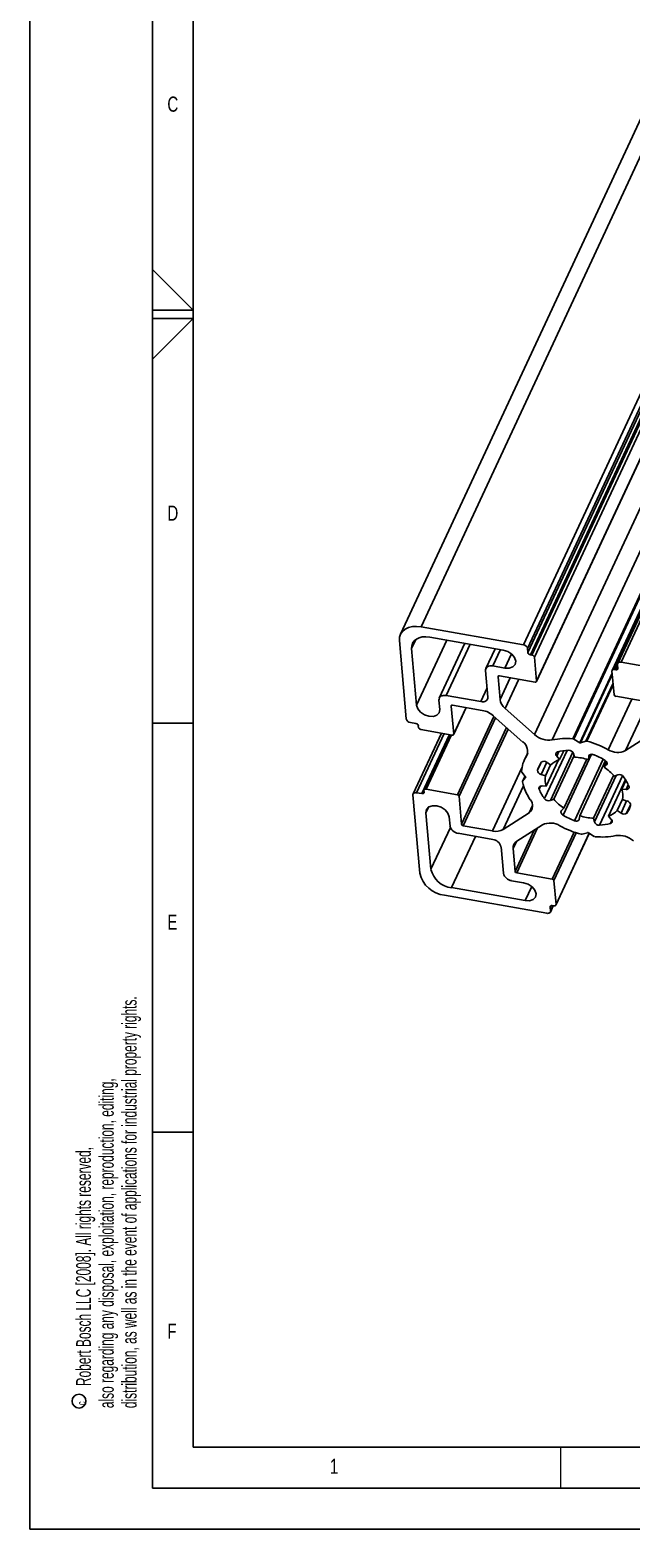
# Model space of a CAD drawing. Header units: millimetres. Extents: x 0 to 420, y 0 to 297.
# Drawn here: x 0 to 73.6, y 0 to 183.3 of the extents above; entities that cross this region are included whole.
import ezdxf

# ---------------------------------------------------------------- set-up
doc = ezdxf.new("R2010")
doc.units = ezdxf.units.MM
doc.layers.add('FORMAT', color=7, linetype='Continuous')
doc.layers.add('SLD-0', color=7, linetype='Continuous')
doc.styles.add('SLDTEXTSTYLE0', font='TXT', dxfattribs={"width": 0.75})
doc.styles.add('SLDTEXTSTYLE1', font='TXT', dxfattribs={"width": 0.605})

# ---------------------------------------------------------------- blocks, each defined once
blk = doc.blocks.new('SW_NOTE_0')
at = {"layer": 'SLD-0', "color": 0}
blk.add_circle((-1.07, 0.48), 0.846, dxfattribs=at)
at = {"layer": 'SLD-0', "color": 0, "insert": (-1.29, 0), "char_height": 1, "attachment_point": 1, "rotation": 90, "style": 'SLDTEXTSTYLE1'}
blk.add_mtext('c', dxfattribs=at)

msp = doc.modelspace()

# ---------------------------------------------------------------- linework, layer by layer
at = {"color": 7, "linetype": 'Continuous', "lineweight": 25}
for p, q in [((117.44, 263.96), (45.36, 109.38)), ((47.88, 110.3), (119.96, 264.88)), ((60.41, 108.09), (132.49, 262.68)), ((60.91, 107.64), (132.99, 262.23)), ((60.96, 107.14), (133.04, 261.73)), ((61.26, 106.87), (133.34, 261.46)), ((61.45, 106.84), (133.53, 261.43)), ((61.76, 106.57), (133.83, 261.16)), ((144.02, 260.41), (71.94, 105.83)), ((72.36, 105.98), (144.44, 260.57)), ((143.34, 259.56), (71.26, 104.97)), ((71.51, 105.07), (143.59, 259.66)), ((62, 103.6), (134.08, 258.19)), ((62.01, 103.65), (134.09, 258.24)), ((61.78, 97.12), (133.86, 251.71)), ((63.93, 96.48), (136.01, 251.07)), ((66.44, 96.61), (138.52, 251.2)), ((66.56, 96.57), (138.64, 251.16)), ((47.88, 110.3), (60.41, 108.09)), ((46.07, 99.04), (45.23, 108.61)), ((46.72, 107.63), (47.24, 108.76)), ((47.32, 100.7), (51.03, 108.66)), ((48.93, 109.03), (57.94, 107.45)), ((53.23, 108.28), (50.11, 101.59)), ((50.95, 101.89), (53.88, 108.16)), ((47.32, 100.7), (46.72, 107.63)), ((56.94, 107.62), (55.82, 105.21)), ((56.66, 105.52), (57.59, 107.51)), ((58.13, 105.26), (58.94, 106.98)), ((60.91, 107.64), (60.96, 107.14)), ((61.26, 106.87), (61.45, 106.84)), ((61.76, 106.57), (62.01, 103.65)), ((55.78, 104.95), (56.06, 101.71)), ((58.13, 105.26), (56.66, 105.52)), ((67.3, 96.13), (71.27, 104.65)), ((67.34, 96.12), (71.27, 104.55)), ((67.38, 96.12), (71.28, 104.47)), ((71.5, 101.98), (71.24, 104.9)), ((71.51, 105.07), (71.7, 105.03)), ((71.7, 105.03), (71.93, 105.54)), ((71.96, 105.2), (71.92, 105.7)), ((72.36, 105.98), (84.89, 103.77)), ((55.18, 101.15), (55.96, 102.83)), ((57.3, 104.2), (57.34, 104.29)), ((57.3, 104.2), (57.54, 101.42)), ((61.83, 103.54), (57.47, 104.31)), ((57.54, 101.42), (58.78, 104.08)), ((58.17, 100.32), (59.84, 103.89)), ((68.06, 96.31), (71.37, 103.41)), ((68.18, 96.31), (71.39, 103.2)), ((50.07, 101.33), (50.17, 100.2)), ((55.18, 101.15), (50.95, 101.89)), ((70.79, 95.27), (73.67, 101.45)), ((76.06, 101.03), (71.7, 101.8)), ((72.9, 95.16), (75.67, 101.1)), ((51.57, 100.6), (51.61, 100.69)), ((51.57, 100.6), (51.87, 97.17)), ((55.34, 100.08), (51.74, 100.72)), ((51.86, 97.12), (53.4, 100.42)), ((51.87, 97.17), (53.38, 100.43)), ((52.33, 89.77), (56.8, 99.35)), ((52.53, 89.59), (57, 99.17)), ((60.34, 96.21), (56.72, 99.42)), ((58.17, 100.32), (61.78, 97.12)), ((47.24, 98.47), (46.57, 98.59)), ((50.36, 97.29), (46.9, 89.87)), ((47.32, 90.02), (50.69, 97.24)), ((47.56, 98), (47.54, 98.2)), ((51.69, 97.06), (47.86, 97.73)), ((52.83, 86.16), (58.34, 97.98)), ((53.03, 85.98), (58.55, 97.8)), ((72.9, 95.16), (76.05, 97.16)), ((47.99, 89.9), (51.35, 97.12)), ((51.4, 97.11), (48.25, 90.35)), ((48.5, 90.44), (51.59, 97.08)), ((66.56, 96.57), (67.3, 96.13)), ((67.38, 96.12), (68.06, 96.31)), ((60.93, 94.91), (60.53, 94.04)), ((60.78, 94.5), (60.9, 94.75)), ((62.13, 92.77), (62.53, 93.63)), ((62.56, 92.25), (63.25, 93.74)), ((62.99, 89.29), (65.74, 95.19)), ((63.2, 90.82), (64.71, 94.04)), ((63.29, 93.72), (63.75, 93.4)), ((63.7, 89.06), (66.45, 94.96)), ((64.12, 89.22), (66.6, 94.56)), ((64.49, 94.49), (64.74, 95.05)), ((64.83, 94.09), (64.49, 94.49)), ((64.83, 94.09), (65.33, 95.15)), ((65.26, 87.27), (68.73, 94.71)), ((65.35, 88.12), (68.15, 94.12)), ((66.54, 94.79), (66.66, 94.36)), ((66.67, 86.59), (70.17, 94.1)), ((67.29, 87.19), (70.44, 93.94)), ((68.35, 94.06), (68.64, 94.7)), ((68.35, 94.06), (68.41, 94.46)), ((68.41, 94.46), (68.48, 94.61)), ((70.29, 93.13), (70.59, 93.78)), ((70.57, 93.42), (70.65, 93.58)), ((56.63, 85.34), (60.22, 93.04)), ((60.6, 91.98), (60.21, 92.51)), ((60.58, 92), (60.29, 91.39)), ((60.3, 91.41), (60.58, 92)), ((60.3, 91.41), (60.61, 91.82)), ((60.61, 91.82), (60.66, 91.92)), ((63.09, 92.08), (62.56, 92.25)), ((63.09, 92.08), (63.72, 93.42)), ((68.98, 86.89), (71.43, 92.14)), ((69.11, 86.46), (71.74, 92.11)), ((69.73, 86.05), (72.54, 92.08)), ((70.57, 93.42), (70.29, 93.13)), ((71.53, 92.03), (71.95, 92.19)), ((47.32, 90.02), (47.99, 89.9)), ((48.25, 90.07), (48.23, 90.27)), ((48.5, 90.44), (52.33, 89.77)), ((57.94, 85.53), (60.42, 90.85)), ((62.33, 90.45), (62.5, 90.82)), ((62.68, 90.84), (63.2, 90.82)), ((70.81, 87.16), (72.89, 91.62)), ((72.44, 90.43), (72.95, 91.52)), ((72.96, 90.41), (72.44, 90.43)), ((72.96, 90.41), (73.23, 90.99)), ((47.72, 80.17), (46.88, 89.74)), ((48.47, 87.57), (48.79, 88.25)), ((52.53, 89.59), (52.83, 86.16)), ((61.1, 87.54), (61.52, 88.44)), ((64.12, 89.22), (63.7, 89.06)), ((65.07, 87.83), (65.35, 88.12)), ((71.89, 87.85), (72.56, 89.29)), ((72.35, 87.53), (73.04, 89.01)), ((72.55, 89.17), (73.08, 89)), ((73.04, 87.52), (73.52, 88.55)), ((49.08, 80.65), (48.47, 87.57)), ((51.32, 87.07), (51.42, 85.94)), ((57.94, 85.53), (61.1, 87.54)), ((67.29, 87.19), (67.24, 86.79)), ((69.11, 86.46), (68.98, 86.89)), ((70.81, 87.16), (71.16, 86.76)), ((71.06, 86.25), (71.24, 86.63)), ((72.35, 87.53), (71.89, 87.85)), ((49.08, 80.65), (51.46, 85.76)), ((51.61, 78.41), (54.53, 84.68)), ((52.43, 85.05), (56.65, 84.3)), ((53.03, 85.98), (56.63, 85.34)), ((59.38, 80.4), (61.73, 85.45)), ((59.58, 80.22), (62.14, 85.71)), ((62.74, 86.09), (59.59, 84.09)), ((63.94, 79.45), (66.62, 85.2)), ((64.14, 79.27), (66.87, 85.12)), ((64.39, 76.27), (68.47, 85.04)), ((64.4, 76.35), (68.46, 85.05)), ((68.26, 85.13), (67.58, 84.94)), ((69.08, 84.68), (68.35, 85.12)), ((57.66, 83.41), (57.95, 80.16)), ((59.14, 83.18), (59.55, 84.06)), ((59.14, 83.18), (59.38, 80.4)), ((58.96, 79.26), (60.43, 79)), ((59.58, 80.22), (63.94, 79.45)), ((64.14, 79.27), (64.4, 76.35)), ((63.28, 75.27), (50.75, 77.48)), ((60.62, 76.82), (51.61, 78.41)), ((60.62, 76.82), (61.42, 78.54)), ((63.68, 76.05), (63.74, 76.18)), ((63.68, 76.05), (63.72, 75.55)), ((63.7, 75.42), (64.06, 76.2)), ((63.72, 75.55), (64.02, 76.2)), ((64.13, 76.18), (63.94, 76.22))]:
    msp.add_line(p, q, dxfattribs=at)
at = {"color": 7, "linetype": 'Continuous', "lineweight": 25, "flags": 128}
for points in [[(45.23, 108.61), (45.25, 109.03), (45.37, 109.41), (45.6, 109.74), (45.93, 110.01), (46.34, 110.21), (46.81, 110.32), (47.33, 110.35), (47.88, 110.3)], [(46.72, 107.63), (46.73, 107.98), (46.84, 108.3), (47.03, 108.57), (47.3, 108.8), (47.64, 108.96), (48.03, 109.06), (48.47, 109.08), (48.93, 109.03)], [(57.94, 107.45), (58.49, 107.27), (58.98, 106.95), (59.32, 106.54), (59.46, 106.1), (59.39, 105.7), (59.11, 105.4), (58.67, 105.24), (58.13, 105.26)], [(56.66, 105.52), (56.48, 105.54), (56.3, 105.53), (56.15, 105.49), (56.01, 105.42), (55.9, 105.33), (55.83, 105.22), (55.78, 105.09), (55.78, 104.95)], [(71.24, 104.9), (71.25, 104.94), (71.26, 104.98), (71.28, 105.01), (71.31, 105.04), (71.35, 105.06), (71.4, 105.07), (71.45, 105.07), (71.51, 105.07)], [(71.7, 105.03), (71.75, 105.03), (71.81, 105.03), (71.85, 105.04), (71.89, 105.06), (71.93, 105.09), (71.95, 105.12), (71.96, 105.16), (71.96, 105.2)], [(71.92, 105.7), (71.92, 105.77), (71.94, 105.83), (71.98, 105.89), (72.04, 105.93), (72.11, 105.96), (72.18, 105.98), (72.27, 105.99), (72.36, 105.98)], [(57.47, 104.31), (57.44, 104.31), (57.4, 104.31), (57.37, 104.3), (57.34, 104.29), (57.32, 104.27), (57.31, 104.25), (57.3, 104.22), (57.3, 104.2)], [(62.01, 103.65), (62.01, 103.62), (62, 103.6), (61.99, 103.58), (61.96, 103.56), (61.94, 103.55), (61.91, 103.54), (61.87, 103.54), (61.83, 103.54)], [(50.95, 101.89), (50.77, 101.91), (50.6, 101.9), (50.44, 101.86), (50.3, 101.8), (50.19, 101.71), (50.12, 101.6), (50.08, 101.47), (50.07, 101.33)], [(56.06, 101.71), (56.06, 101.57), (56.01, 101.44), (55.94, 101.33), (55.83, 101.24), (55.69, 101.18), (55.54, 101.14), (55.36, 101.13), (55.18, 101.15)], [(50.17, 100.2), (50.1, 99.8), (49.82, 99.5), (49.38, 99.34), (48.84, 99.36), (48.29, 99.54), (47.81, 99.85), (47.47, 100.26), (47.32, 100.7)], [(51.74, 100.72), (51.71, 100.72), (51.67, 100.72), (51.64, 100.71), (51.61, 100.7), (51.59, 100.68), (51.58, 100.66), (51.57, 100.63), (51.57, 100.6)], [(51.87, 97.17), (51.86, 97.14), (51.86, 97.12), (51.84, 97.1), (51.82, 97.08), (51.79, 97.07), (51.76, 97.06), (51.73, 97.06), (51.69, 97.06)], [(64.49, 94.49), (64.43, 94.57), (64.39, 94.65), (64.37, 94.73), (64.37, 94.8), (64.4, 94.87), (64.44, 94.93), (64.51, 94.97), (64.58, 95)], [(68.41, 94.46), (68.42, 94.53), (68.46, 94.6), (68.52, 94.65), (68.59, 94.68), (68.68, 94.7), (68.77, 94.71), (68.87, 94.69), (68.97, 94.66)], [(70.38, 93.98), (70.47, 93.92), (70.54, 93.85), (70.6, 93.78), (70.63, 93.7), (70.65, 93.62), (70.65, 93.54), (70.62, 93.48), (70.57, 93.42)], [(46.88, 89.74), (46.88, 89.81), (46.9, 89.87), (46.94, 89.93), (47, 89.97), (47.06, 90.01), (47.14, 90.02), (47.23, 90.03), (47.32, 90.02)], [(47.99, 89.9), (48.04, 89.9), (48.09, 89.9), (48.14, 89.91), (48.18, 89.93), (48.21, 89.96), (48.24, 89.99), (48.25, 90.03), (48.25, 90.07)], [(48.23, 90.27), (48.24, 90.31), (48.25, 90.35), (48.27, 90.39), (48.3, 90.41), (48.34, 90.43), (48.39, 90.44), (48.44, 90.45), (48.5, 90.44)], [(62.33, 90.45), (62.31, 90.53), (62.31, 90.6), (62.33, 90.67), (62.37, 90.73), (62.42, 90.78), (62.5, 90.82), (62.59, 90.83), (62.68, 90.84)], [(73.31, 90.8), (73.33, 90.72), (73.34, 90.65), (73.32, 90.58), (73.28, 90.52), (73.22, 90.47), (73.14, 90.43), (73.06, 90.42), (72.96, 90.41)], [(48.47, 87.57), (48.54, 87.97), (48.82, 88.27), (49.26, 88.43), (49.8, 88.42), (50.35, 88.24), (50.83, 87.92), (51.17, 87.51), (51.32, 87.07)], [(65.26, 87.27), (65.17, 87.33), (65.1, 87.4), (65.05, 87.47), (65.01, 87.55), (64.99, 87.63), (65, 87.71), (65.02, 87.77), (65.07, 87.83)], [(67.24, 86.79), (67.22, 86.72), (67.18, 86.65), (67.12, 86.6), (67.05, 86.57), (66.96, 86.55), (66.87, 86.54), (66.77, 86.56), (66.67, 86.59)], [(71.16, 86.76), (71.21, 86.68), (71.25, 86.6), (71.27, 86.52), (71.27, 86.45), (71.24, 86.38), (71.2, 86.32), (71.14, 86.28), (71.06, 86.25)], [(60.43, 79), (60.98, 78.82), (61.46, 78.51), (61.8, 78.1), (61.95, 77.66), (61.88, 77.26), (61.6, 76.96), (61.16, 76.8), (60.62, 76.82)], [(63.72, 75.55), (63.72, 75.48), (63.7, 75.42), (63.66, 75.36), (63.6, 75.32), (63.54, 75.29), (63.46, 75.27), (63.37, 75.26), (63.28, 75.27)], [(63.94, 76.22), (63.89, 76.22), (63.84, 76.22), (63.79, 76.21), (63.75, 76.19), (63.71, 76.16), (63.69, 76.13), (63.68, 76.09), (63.68, 76.05)], [(64.4, 76.35), (64.4, 76.31), (64.38, 76.27), (64.36, 76.24), (64.33, 76.21), (64.29, 76.19), (64.24, 76.18), (64.19, 76.18), (64.13, 76.18)]]:
    msp.add_lwpolyline(points, dxfattribs=at)
at = {"color": 7, "linetype": 'Continuous', "lineweight": 25}
for centre, radius, start, end in [((60.34, 107.5), 0.591, 13.5919, 83.3635), ((61.3, 107.23), 0.355, 193.5919, 263.3635), ((61.41, 106.49), 0.355, 13.5919, 83.3635), ((59.26, 101.67), 1.74, 188.4156, 231.1245), ((71.73, 102.03), 0.236, 193.5919, 263.3635), ((46.64, 99.18), 0.591, 193.5919, 263.3635), ((54.84, 97.26), 2.87, 48.8081, 79.7894), ((47.2, 98.12), 0.355, 13.5919, 83.3635), ((47.9, 98.09), 0.355, 193.5919, 263.3635), ((59.55, 95.1), 1.37, 334.1412, 54.5926), ((63.52, 99.04), 2.59, 227.7682, 279.1158), ((65.62, 88.32), 8.33, 84.3355, 101.6799), ((66.41, 96.33), 0.283, 58.8274, 84.0042), ((67.4, 96.39), 0.285, 247.7257, 257.2362), ((67.37, 96.34), 0.229, 262.5927, 273.5753), ((68.12, 96.09), 0.222, 74.4966, 104.1572), ((65.24, 85.07), 11.62, 61.4412, 75.3265), ((63.99, 92.43), 3.82, 147.1709, 177.361), ((64.87, 92.02), 2.85, 142.9686, 164.5703), ((62.93, 93.33), 0.525, 47.6036, 129.7177), ((65.86, 91.28), 3, 110.1686, 134.8763), ((66.08, 89.51), 5.69, 91.692, 105.2876), ((65.94, 94.57), 0.636, 20.8878, 92.2865), ((66.38, 87.83), 6.53, 72.4776, 87.5224), ((65.8, 86.32), 8.93, 59.1347, 69.2001), ((71.94, 97.12), 2.18, 237.9459, 296.0228), ((60.32, 92.6), 0.145, 179.0777, 218.5785), ((60.48, 91.8), 0.218, 23.4335, 56.3461), ((60.58, 91.91), 0.104, 289.6217, 344.2269), ((62.64, 92.75), 0.509, 177.3195, 261.3734), ((65.96, 91.69), 2.89, 172.3182, 197.6777), ((66.71, 87.84), 6.39, 40.9688, 55.8563), ((72.14, 91.58), 0.643, 36.5497, 107.4183), ((68.26, 88.7), 5.47, 22.6087, 36.5678), ((60.38, 91.35), 0.1, 143.7545, 194.5759), ((66.54, 92.8), 6.43, 193.2352, 214.538), ((67.38, 92.55), 5.47, 202.6087, 216.5678), ((69.68, 89.56), 2.89, 352.3182, 17.6777), ((52.3, 89.53), 0.236, 13.5919, 83.3635), ((60.42, 88.42), 1.11, 308.0102, 41.4676), ((63.5, 89.67), 0.643, 216.5497, 287.4183), ((68.94, 93.41), 6.39, 220.9688, 235.8563), ((70.77, 89.23), 2.85, 322.9686, 344.5703), ((73.01, 88.5), 0.509, 357.3195, 81.3734), ((53.06, 86.21), 0.236, 193.5919, 263.3635), ((63.7, 84.13), 2.18, 57.9459, 116.0228), ((69.84, 94.93), 8.93, 239.1347, 249.2001), ((69.26, 93.42), 6.53, 252.4776, 267.5224), ((69.7, 86.68), 0.636, 200.8878, 272.2865), ((69.56, 91.74), 5.69, 271.692, 285.2876), ((69.78, 89.97), 3, 290.1686, 314.8763), ((72.71, 87.92), 0.525, 227.6036, 309.7177), ((52.56, 86.22), 1.18, 193.5919, 263.3635), ((57.03, 87.15), 1.86, 257.5001, 299.1252), ((56.51, 83.13), 1.18, 13.5919, 83.3635), ((70.41, 96.18), 11.62, 241.4412, 255.3265), ((67.52, 85.16), 0.222, 254.4966, 284.1572), ((68.27, 84.91), 0.229, 82.5927, 93.5753), ((68.24, 84.86), 0.285, 67.7257, 77.2362), ((69.23, 84.92), 0.283, 238.8274, 264.0042), ((70.02, 92.93), 8.33, 264.3355, 281.6799), ((72.12, 82.21), 2.59, 47.7682, 99.1158), ((60.08, 83.27), 0.948, 121.1616, 185.8124), ((51.95, 81.34), 2.96, 193.5919, 263.3635), ((51.16, 81), 3.55, 193.5919, 263.3635), ((59.1, 80.44), 1.18, 193.5919, 263.3635), ((59.61, 80.45), 0.236, 193.5919, 263.3635), ((63.91, 79.21), 0.236, 13.5919, 83.3635)]:
    msp.add_arc(centre, radius, start, end, dxfattribs=at)
at = {"layer": 'FORMAT'}
for p, q in [((15, 98.5), (20, 98.5)), ((20, 48.5), (15, 48.5))]:
    msp.add_line(p, q, dxfattribs=at)
at = {"layer": 'SLD-0'}
for p, q in [((0, 0), (0, 297)), ((15, 5), (15, 292)), ((20, 10), (20, 287)), ((20, 149), (15, 153.98)), ((15, 149), (20, 149)), ((15, 148), (20, 148)), ((20, 10), (410, 10)), ((15, 5), (415, 5)), ((0, 0), (420, 0))]:
    msp.add_line(p, q, dxfattribs=at)
at = {"layer": 'SLD-0', "color": 7, "linetype": 'Continuous', "lineweight": 18}
for p, q in [((20, 148), (15, 143.02)), ((65, 5), (65, 10))]:
    msp.add_line(p, q, dxfattribs=at)

# ---------------------------------------------------------------- block references
at = {"layer": 'SLD-0'}
msp.add_blockref('SW_NOTE_0', (7.08, 15.16), dxfattribs=at)

# ---------------------------------------------------------------- texts
at = {"layer": 'FORMAT', "char_height": 1.85, "attachment_point": 1, "style": 'SLDTEXTSTYLE0'}
for s, insert in [('C', (16.82, 175.12)), ('D', (16.82, 125.12)), ('E', (16.82, 75.12)), ('F', (16.82, 25.12)), ('1', (36.73, 8.6))]:
    msp.add_mtext(s, dxfattribs=dict(at, insert=insert))
at = {"layer": 'SLD-0', "char_height": 1.8, "attachment_point": 1, "rotation": 90, "style": 'SLDTEXTSTYLE1'}
for s, insert in [('distribution, as well as in the event of applications for industrial property rights.', (11.26, 14.78)), ('also regarding any disposal, exploitation, reproduction, editing,', (8.46, 14.78)), ('Robert Bosch LLC [2008]. All rights reserved,', (5.66, 17.48))]:
    msp.add_mtext(s, dxfattribs=dict(at, insert=insert))

doc.saveas('drawing.dxf')
